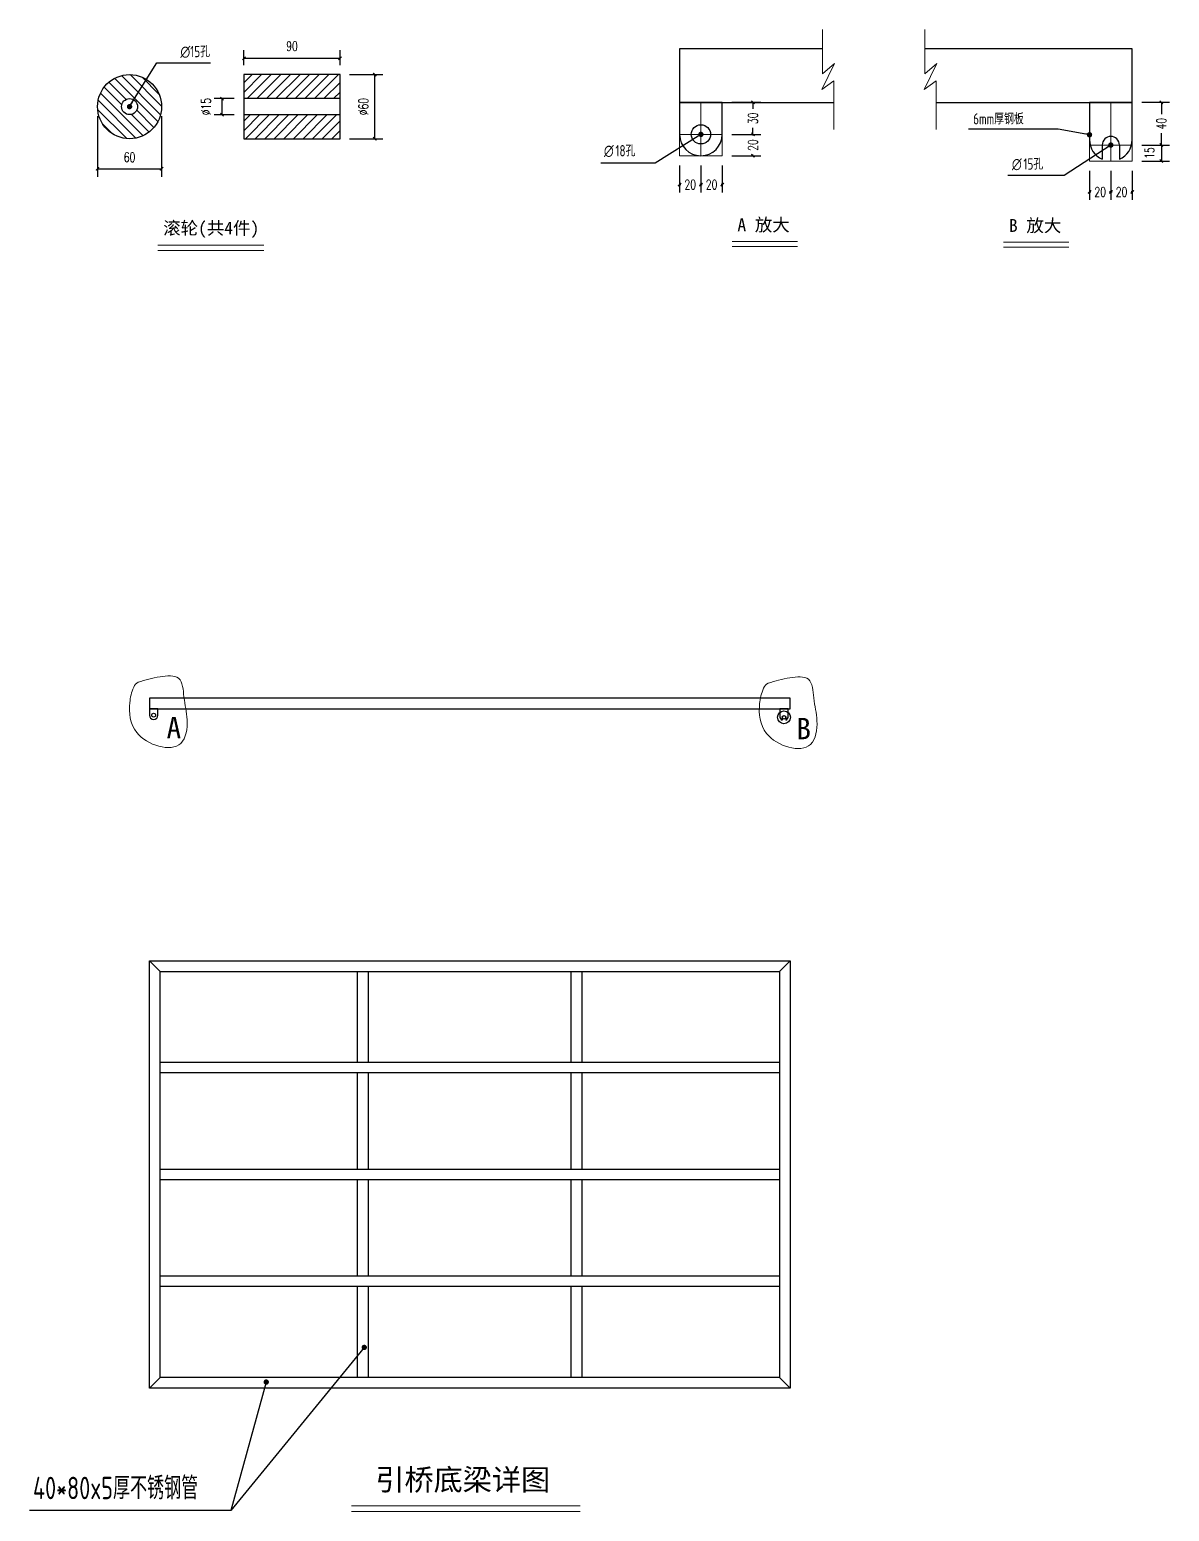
# Model space of a CAD drawing. Extents: x 28691 to 190833, y -3655 to 80068.
# Drawn here: x 83870 to 89207, y 39246 to 46182 of the extents above; entities that cross this region are included whole.
import ezdxf

# ---------------------------------------------------------------- set-up
doc = ezdxf.new("R2010")
doc.units = 0
doc.header["$LTSCALE"] = 10
doc.header["$MEASUREMENT"] = 0
doc.linetypes.add('CENTER', pattern=[50.8, 31.75, -6.35, 6.35, -6.35])
for name, color, linetype, lineweight in [('center', 252, 'CENTER', 5), ('Dim', 3, 'Continuous', 13), ('码头标注', 3, 'Continuous', 13)]:
    doc.layers.add(name, color=color, linetype=linetype, lineweight=lineweight)
doc.layers.add('PUB_DIM', color=3, linetype='Continuous')
doc.layers.add('PUB_TEXT', color=7, linetype='Continuous')
doc.styles.add('_TCH_DIM_T3', font='SIMPLEX', dxfattribs={"width": 0.705882, "bigfont": 'GBCBIG'})
doc.styles.add('HZ', font='ISOCP', dxfattribs={"width": 0.8, "bigfont": '0HZTXT'})
doc.styles.get("Standard").update_dxf_attribs({"font": 'gbenor.shx', "bigfont": 'gbcbig.shx'})
doc.styles.add('黑体', font='simhei.ttf', dxfattribs={"width": 0.8, "height": 25})
doc.dimstyles.new('_TCH_ARCH&&15', dxfattribs={"dimtxt": 44.625, "dimasz": 15, "dimexe": 37.5, "dimexo": 45, "dimgap": 18.9375, "dimtad": 1, "dimdec": 0, "dimzin": 0, "dimdsep": 46, "dimtxsty": '_TCH_DIM_T3', "dimblk": 'ARCHTICK', "dimcen": 0.09, "dimclrt": 7, "dimazin": 2, "dimtfac": 1, "dimtdec": 0, "dimtix": 1, "dimtmove": 2, "dimatfit": 3, "dimfxl": 1, "dimtolj": 1, "dimtzin": 0, "dimarcsym": 0})
doc.dimstyles.new('ISO-25', dxfattribs={"dimtxt": 2.5, "dimasz": 2.5, "dimexe": 1.25, "dimexo": 0.625, "dimtad": 1, "dimtxsty": 'Standard', "dimcen": 2.5, "dimadec": 0, "dimazin": 0, "dimtfac": 1, "dimtmove": 0, "dimatfit": 3, "dimfxl": 1, "dimarcsym": 0})

# ---------------------------------------------------------------- blocks, each defined once
blk = doc.blocks.new('_ArchTick')
at = {"color": 0, "linetype": 'ByBlock', "const_width": 0.4}
blk.add_lwpolyline([(-0.5, -0.5), (0.5, 0.5)], dxfattribs=at)
blk = doc.blocks.new('*D70')
at = {"layer": 'Defpoints', "color": 0, "transparency": 16777216}
for p in [(88833, 45566.7), (88933, 45566.7), (88933, 45422.2)]:
    blk.add_point(p, dxfattribs=at)
at = {"layer": 'PUB_DIM', "color": 0, "lineweight": -2, "transparency": 16777216}
for p, q in [((88833, 45521.7), (88833, 45384.7)), ((88933, 45521.7), (88933, 45384.7)), ((88833, 45422.2), (88838.6, 45422.2)), ((88933, 45422.2), (88927.4, 45422.2))]:
    blk.add_line(p, q, dxfattribs=at)
at = {"layer": 'PUB_DIM', "color": 0, "lineweight": -2, "transparency": 16777216, "xscale": 15, "yscale": 15, "zscale": 15, "rotation": 180}
blk.add_blockref('_ArchTick', (88833, 45422.2), dxfattribs=at)
at = {"layer": 'PUB_DIM', "color": 0, "lineweight": -2, "transparency": 16777216, "xscale": 15, "yscale": 15, "zscale": 15}
blk.add_blockref('_ArchTick', (88933, 45422.2), dxfattribs=at)
at = {"layer": 'PUB_DIM', "color": 7, "transparency": 16777216, "insert": (88883, 45422.2), "char_height": 44.62, "attachment_point": 5, "style": '_TCH_DIM_T3'}
blk.add_mtext('\\A1;20', dxfattribs=at)
blk = doc.blocks.new('*D69')
at = {"layer": 'Defpoints', "color": 0, "transparency": 16777216}
for p in [(88933, 45566.7), (89033, 45566.7), (89033, 45422.2)]:
    blk.add_point(p, dxfattribs=at)
at = {"layer": 'PUB_DIM', "color": 0, "lineweight": -2, "transparency": 16777216}
for p, q in [((88933, 45521.7), (88933, 45384.7)), ((89033, 45521.7), (89033, 45384.7)), ((88933, 45422.2), (88938.6, 45422.2)), ((89033, 45422.2), (89027.4, 45422.2))]:
    blk.add_line(p, q, dxfattribs=at)
at = {"layer": 'PUB_DIM', "color": 0, "lineweight": -2, "transparency": 16777216, "xscale": 15, "yscale": 15, "zscale": 15, "rotation": 180}
blk.add_blockref('_ArchTick', (88933, 45422.2), dxfattribs=at)
at = {"layer": 'PUB_DIM', "color": 0, "lineweight": -2, "transparency": 16777216, "xscale": 15, "yscale": 15, "zscale": 15}
blk.add_blockref('_ArchTick', (89033, 45422.2), dxfattribs=at)
at = {"layer": 'PUB_DIM', "color": 7, "transparency": 16777216, "insert": (88983, 45422.2), "char_height": 44.62, "attachment_point": 5, "style": '_TCH_DIM_T3'}
blk.add_mtext('\\A1;20', dxfattribs=at)
blk = doc.blocks.new('*D68')
at = {"layer": 'Defpoints', "color": 0, "transparency": 16777216}
for p in [(89033, 45841.7), (89033, 45641.7), (89169.5, 45641.7)]:
    blk.add_point(p, dxfattribs=at)
at = {"layer": 'PUB_DIM', "color": 0, "lineweight": -2, "transparency": 16777216}
for p, q in [((89078, 45841.7), (89207, 45841.7)), ((89169.5, 45841.7), (89169.5, 45786.1)), ((89078, 45641.7), (89207, 45641.7)), ((89169.5, 45641.7), (89169.5, 45697.2))]:
    blk.add_line(p, q, dxfattribs=at)
at = {"layer": 'PUB_DIM', "color": 0, "lineweight": -2, "transparency": 16777216, "xscale": 15, "yscale": 15, "zscale": 15}
for p, rotation in [((89169.5, 45841.7), 90), ((89169.5, 45641.7), 270)]:
    blk.add_blockref('_ArchTick', p, dxfattribs=dict(at, rotation=rotation))
at = {"layer": 'PUB_DIM', "color": 7, "transparency": 16777216, "insert": (89169.5, 45741.7), "char_height": 44.62, "attachment_point": 5, "rotation": 90, "style": '_TCH_DIM_T3'}
blk.add_mtext('\\A1;40', dxfattribs=at)
blk = doc.blocks.new('*D67')
at = {"layer": 'Defpoints', "color": 0, "transparency": 16777216}
for p in [(89033, 45641.7), (89033, 45566.7), (89169.5, 45566.7)]:
    blk.add_point(p, dxfattribs=at)
at = {"layer": 'PUB_DIM', "color": 0, "lineweight": -2, "transparency": 16777216}
for p, q in [((89078, 45641.7), (89207, 45641.7)), ((89169.5, 45641.7), (89169.5, 45566.7)), ((89078, 45566.7), (89207, 45566.7))]:
    blk.add_line(p, q, dxfattribs=at)
at = {"layer": 'PUB_DIM', "color": 0, "lineweight": -2, "transparency": 16777216, "xscale": 15, "yscale": 15, "zscale": 15}
for p, rotation in [((89169.5, 45641.7), 90), ((89169.5, 45566.7), 270)]:
    blk.add_blockref('_ArchTick', p, dxfattribs=dict(at, rotation=rotation))
at = {"layer": 'PUB_DIM', "color": 7, "transparency": 16777216, "insert": (89114.2, 45604.2), "char_height": 44.62, "attachment_point": 5, "rotation": 90, "style": '_TCH_DIM_T3'}
blk.add_mtext('\\A1;15', dxfattribs=at)
blk = doc.blocks.new('*D66')
at = {"layer": 'Defpoints', "color": 0, "transparency": 16777216}
for p in [(84188.3, 45821.4), (84488.3, 45821.4), (84488.3, 45530.6)]:
    blk.add_point(p, dxfattribs=at)
at = {"layer": 'PUB_DIM', "color": 0, "lineweight": -2, "transparency": 16777216}
for p, q in [((84188.3, 45776.4), (84188.3, 45493.1)), ((84488.3, 45776.4), (84488.3, 45493.1)), ((84188.3, 45530.6), (84488.3, 45530.6))]:
    blk.add_line(p, q, dxfattribs=at)
at = {"layer": 'PUB_DIM', "color": 0, "lineweight": -2, "transparency": 16777216, "xscale": 15, "yscale": 15, "zscale": 15, "rotation": 180}
blk.add_blockref('_ArchTick', (84188.3, 45530.6), dxfattribs=at)
at = {"layer": 'PUB_DIM', "color": 0, "lineweight": -2, "transparency": 16777216, "xscale": 15, "yscale": 15, "zscale": 15}
blk.add_blockref('_ArchTick', (84488.3, 45530.6), dxfattribs=at)
at = {"layer": 'PUB_DIM', "color": 7, "transparency": 16777216, "insert": (84338.3, 45584.6), "char_height": 44.62, "attachment_point": 5, "style": '_TCH_DIM_T3'}
blk.add_mtext('\\A1;60', dxfattribs=at)
blk = doc.blocks.new('*D65')
at = {"layer": 'Defpoints', "color": 0, "transparency": 16777216}
for p in [(84873.8, 46047.6), (84873.8, 45971.4), (85323.8, 45971.4)]:
    blk.add_point(p, dxfattribs=at)
at = {"layer": 'PUB_DIM', "color": 0, "lineweight": -2, "transparency": 16777216}
for p, q in [((84873.8, 46016.4), (84873.8, 46085.1)), ((85323.8, 46016.4), (85323.8, 46085.1)), ((85323.8, 46047.6), (84873.8, 46047.6))]:
    blk.add_line(p, q, dxfattribs=at)
at = {"layer": 'PUB_DIM', "color": 0, "lineweight": -2, "transparency": 16777216, "xscale": 15, "yscale": 15, "zscale": 15, "rotation": 180}
blk.add_blockref('_ArchTick', (84873.8, 46047.6), dxfattribs=at)
at = {"layer": 'PUB_DIM', "color": 0, "lineweight": -2, "transparency": 16777216, "xscale": 15, "yscale": 15, "zscale": 15}
blk.add_blockref('_ArchTick', (85323.8, 46047.6), dxfattribs=at)
at = {"layer": 'PUB_DIM', "color": 7, "transparency": 16777216, "insert": (85098.8, 46104.7), "char_height": 44.62, "attachment_point": 5, "style": '_TCH_DIM_T3'}
blk.add_mtext('\\A1;90', dxfattribs=at)
blk = doc.blocks.new('*D64')
at = {"layer": 'Defpoints', "color": 0, "transparency": 16777216}
for p in [(85323.8, 45971.4), (85486.4, 45971.4), (85323.8, 45671.4)]:
    blk.add_point(p, dxfattribs=at)
at = {"layer": 'PUB_DIM', "color": 0, "lineweight": -2, "transparency": 16777216}
for p, q in [((85368.8, 45971.4), (85523.9, 45971.4)), ((85486.4, 45671.4), (85486.4, 45971.4)), ((85368.8, 45671.4), (85523.9, 45671.4))]:
    blk.add_line(p, q, dxfattribs=at)
at = {"layer": 'PUB_DIM', "color": 0, "lineweight": -2, "transparency": 16777216, "xscale": 15, "yscale": 15, "zscale": 15}
for p, rotation in [((85486.4, 45971.4), 90), ((85486.4, 45671.4), 270)]:
    blk.add_blockref('_ArchTick', p, dxfattribs=dict(at, rotation=rotation))
at = {"layer": 'PUB_DIM', "color": 7, "transparency": 16777216, "insert": (85433.1, 45821.4), "char_height": 44.62, "attachment_point": 5, "rotation": 90, "style": '_TCH_DIM_T3'}
blk.add_mtext('\\A1;%%C60', dxfattribs=at)
blk = doc.blocks.new('*D63')
at = {"layer": 'Defpoints', "color": 0, "transparency": 16777216}
for p in [(84771.2, 45858.9), (84873.8, 45858.9), (84873.8, 45783.9)]:
    blk.add_point(p, dxfattribs=at)
at = {"layer": 'PUB_DIM', "color": 0, "lineweight": -2, "transparency": 16777216}
for p, q in [((84828.8, 45858.9), (84733.7, 45858.9)), ((84771.2, 45783.9), (84771.2, 45858.9)), ((84828.8, 45783.9), (84733.7, 45783.9))]:
    blk.add_line(p, q, dxfattribs=at)
at = {"layer": 'PUB_DIM', "color": 0, "lineweight": -2, "transparency": 16777216, "xscale": 15, "yscale": 15, "zscale": 15}
for p, rotation in [((84771.2, 45858.9), 90), ((84771.2, 45783.9), 270)]:
    blk.add_blockref('_ArchTick', p, dxfattribs=dict(at, rotation=rotation))
at = {"layer": 'PUB_DIM', "color": 7, "transparency": 16777216, "insert": (84696.3, 45821.4), "char_height": 44.62, "attachment_point": 5, "rotation": 90, "style": '_TCH_DIM_T3'}
blk.add_mtext('\\A1;%%C15', dxfattribs=at)
blk = doc.blocks.new('*D62')
at = {"layer": 'Defpoints', "color": 0, "transparency": 16777216}
for p in [(86913.6, 45591.7), (87013.6, 45591.7), (87013.6, 45456.7)]:
    blk.add_point(p, dxfattribs=at)
at = {"layer": 'PUB_DIM', "color": 0, "lineweight": -2, "transparency": 16777216}
for p, q in [((86913.6, 45546.7), (86913.6, 45419.2)), ((87013.6, 45546.7), (87013.6, 45419.2)), ((86913.6, 45456.7), (86919.2, 45456.7)), ((87013.6, 45456.7), (87008, 45456.7))]:
    blk.add_line(p, q, dxfattribs=at)
at = {"layer": 'PUB_DIM', "color": 0, "lineweight": -2, "transparency": 16777216, "xscale": 15, "yscale": 15, "zscale": 15, "rotation": 180}
blk.add_blockref('_ArchTick', (86913.6, 45456.7), dxfattribs=at)
at = {"layer": 'PUB_DIM', "color": 0, "lineweight": -2, "transparency": 16777216, "xscale": 15, "yscale": 15, "zscale": 15}
blk.add_blockref('_ArchTick', (87013.6, 45456.7), dxfattribs=at)
at = {"layer": 'PUB_DIM', "color": 7, "transparency": 16777216, "insert": (86963.6, 45456.7), "char_height": 44.62, "attachment_point": 5, "style": '_TCH_DIM_T3'}
blk.add_mtext('\\A1;20', dxfattribs=at)
blk = doc.blocks.new('*D61')
at = {"layer": 'Defpoints', "color": 0, "transparency": 16777216}
for p in [(87013.6, 45591.7), (87113.6, 45591.7), (87113.6, 45456.7)]:
    blk.add_point(p, dxfattribs=at)
at = {"layer": 'PUB_DIM', "color": 0, "lineweight": -2, "transparency": 16777216}
for p, q in [((87013.6, 45546.7), (87013.6, 45419.2)), ((87113.6, 45546.7), (87113.6, 45419.2)), ((87013.6, 45456.7), (87019.2, 45456.7)), ((87113.6, 45456.7), (87108, 45456.7))]:
    blk.add_line(p, q, dxfattribs=at)
at = {"layer": 'PUB_DIM', "color": 0, "lineweight": -2, "transparency": 16777216, "xscale": 15, "yscale": 15, "zscale": 15, "rotation": 180}
blk.add_blockref('_ArchTick', (87013.6, 45456.7), dxfattribs=at)
at = {"layer": 'PUB_DIM', "color": 0, "lineweight": -2, "transparency": 16777216, "xscale": 15, "yscale": 15, "zscale": 15}
blk.add_blockref('_ArchTick', (87113.6, 45456.7), dxfattribs=at)
at = {"layer": 'PUB_DIM', "color": 7, "transparency": 16777216, "insert": (87063.6, 45456.7), "char_height": 44.62, "attachment_point": 5, "style": '_TCH_DIM_T3'}
blk.add_mtext('\\A1;20', dxfattribs=at)
blk = doc.blocks.new('*D60')
at = {"layer": 'Defpoints', "color": 0, "transparency": 16777216}
for p in [(87113.6, 45841.7), (87113.6, 45691.7), (87257.2, 45691.7)]:
    blk.add_point(p, dxfattribs=at)
at = {"layer": 'PUB_DIM', "color": 0, "lineweight": -2, "transparency": 16777216}
for p, q in [((87158.6, 45841.7), (87294.7, 45841.7)), ((87257.2, 45841.7), (87257.2, 45811.1)), ((87257.2, 45691.7), (87257.2, 45722.2)), ((87158.6, 45691.7), (87294.7, 45691.7))]:
    blk.add_line(p, q, dxfattribs=at)
at = {"layer": 'PUB_DIM', "color": 0, "lineweight": -2, "transparency": 16777216, "xscale": 15, "yscale": 15, "zscale": 15}
for p, rotation in [((87257.2, 45841.7), 90), ((87257.2, 45691.7), 270)]:
    blk.add_blockref('_ArchTick', p, dxfattribs=dict(at, rotation=rotation))
at = {"layer": 'PUB_DIM', "color": 7, "transparency": 16777216, "insert": (87257.2, 45766.7), "char_height": 44.62, "attachment_point": 5, "rotation": 90, "style": '_TCH_DIM_T3'}
blk.add_mtext('\\A1;30', dxfattribs=at)
blk = doc.blocks.new('*D59')
at = {"layer": 'Defpoints', "color": 0, "transparency": 16777216}
for p in [(87113.6, 45691.7), (87113.6, 45591.7), (87257.2, 45591.7)]:
    blk.add_point(p, dxfattribs=at)
at = {"layer": 'PUB_DIM', "color": 0, "lineweight": -2, "transparency": 16777216}
for p, q in [((87158.6, 45691.7), (87294.7, 45691.7)), ((87257.2, 45691.7), (87257.2, 45686.1)), ((87158.6, 45591.7), (87294.7, 45591.7)), ((87257.2, 45591.7), (87257.2, 45597.2))]:
    blk.add_line(p, q, dxfattribs=at)
at = {"layer": 'PUB_DIM', "color": 0, "lineweight": -2, "transparency": 16777216, "xscale": 15, "yscale": 15, "zscale": 15}
for p, rotation in [((87257.2, 45691.7), 90), ((87257.2, 45591.7), 270)]:
    blk.add_blockref('_ArchTick', p, dxfattribs=dict(at, rotation=rotation))
at = {"layer": 'PUB_DIM', "color": 7, "transparency": 16777216, "insert": (87257.2, 45641.7), "char_height": 44.62, "attachment_point": 5, "rotation": 90, "style": '_TCH_DIM_T3'}
blk.add_mtext('\\A1;20', dxfattribs=at)

msp = doc.modelspace()

# ---------------------------------------------------------------- hatches: boundary and pattern name
at = {"lineweight": 5}
h = msp.add_hatch(dxfattribs=at)
h.set_pattern_fill('ANSI31', color=252, scale=10, angle=90, style=0)
h.set_pattern_definition([(135, (88458.115, 35881.856), (-22.45064, -22.45064), [])])
h.paths.add_polyline_path([(84188.272, 45821.445, 1), (84488.272, 45821.445, 1)])
h.paths.add_polyline_path([(84375.772, 45821.445, 1), (84300.772, 45821.445, 1)], flags=16)
h = msp.add_hatch(dxfattribs=at)
h.set_pattern_fill('ANSI31', color=252, scale=10, angle=180, style=0)
h.set_pattern_definition([(225, (104843.64, 54588.04), (22.45064, -22.45064), [])])
h.paths.add_polyline_path([(84873.773, 45783.945), (84873.773, 45671.445), (85323.773, 45671.445), (85323.773, 45783.945)])
h.paths.add_polyline_path([(84873.773, 45971.445), (84873.773, 45858.945), (85323.773, 45858.945), (85323.773, 45971.445)])

# ---------------------------------------------------------------- linework, layer by layer
at = {"color": 1}
for p, q in [((88892.742, 45641.654), (88892.742, 45575.112)), ((88973.242, 45641.654), (88973.242, 45575.112)), ((87394.491, 42963.001), (87394.491, 42949.692)), ((87410.591, 42963.001), (87410.591, 42949.692))]:
    msp.add_line(p, q, dxfattribs=at)
for p, q in [((84481.171, 41773.331), (84431.171, 41823.331)), ((87381.171, 41773.331), (87431.171, 41823.331)), ((84481.171, 39873.331), (84431.171, 39823.331)), ((87381.171, 39873.331), (87431.171, 39823.331))]:
    msp.add_line(p, q)
for points in [[(87582.324, 46091.654), (86913.608, 46091.654), (86913.608, 45841.654), (87635.829, 45841.654)], [(88115.457, 45841.654), (89032.992, 45841.654), (89032.992, 46091.654), (88061.952, 46091.654)], [(85406.171, 41348.331), (85406.171, 41773.331), (85456.171, 41773.331), (85456.171, 41348.331)], [(86406.171, 41348.331), (86406.171, 41773.331), (86456.171, 41773.331), (86456.171, 41348.331)], [(85406.171, 40848.331), (85406.171, 41298.331)], [(85456.171, 41298.331), (85456.171, 40848.331)], [(86406.171, 40848.331), (86406.171, 41298.331)], [(86456.171, 41298.331), (86456.171, 40848.331)], [(85406.171, 40348.331), (85406.171, 40798.331)], [(85456.171, 40798.331), (85456.171, 40348.331)], [(86406.171, 40348.331), (86406.171, 40798.331)], [(86456.171, 40798.331), (86456.171, 40348.331)], [(85406.171, 39873.331), (85406.171, 40298.331)], [(85456.171, 40298.331), (85456.171, 39873.331)], [(86406.171, 39873.331), (86406.171, 40298.331)], [(86456.171, 40298.331), (86456.171, 39873.331)]]:
    msp.add_lwpolyline(points)
for points in [[(85323.773, 45971.445), (84873.773, 45971.445), (84873.773, 45671.445), (85323.773, 45671.445)], [(85323.773, 45858.945), (84873.773, 45858.945), (84873.773, 45783.945), (85323.773, 45783.945)], [(84431.171, 43003.001), (87431.171, 43003.001), (87431.171, 43053.001), (84431.171, 43053.001)], [(84431.171, 41823.331), (87431.171, 41823.331), (87431.171, 39823.331), (84431.171, 39823.331)], [(84481.171, 41773.331), (87381.171, 41773.331), (87381.171, 39873.331), (84481.171, 39873.331)], [(84481.171, 41348.331), (87381.171, 41348.331), (87381.171, 41298.331), (84481.171, 41298.331)], [(84481.171, 40848.331), (87381.171, 40848.331), (87381.171, 40798.331), (84481.171, 40798.331)], [(84481.171, 40348.331), (87381.171, 40348.331), (87381.171, 40298.331), (84481.171, 40298.331)]]:
    msp.add_lwpolyline(points, close=True)
at = {"color": 5}
for points in [[(87113.608, 45691.654), (87113.608, 45841.654), (86913.608, 45841.654), (86913.608, 45691.654, 0.41421356), (87013.608, 45591.654), (87013.608, 45591.654, 0.41421356)], [(84471.171, 42973.001), (84471.171, 43003.001), (84431.171, 43003.001), (84431.171, 42973.001, 0.41421356), (84451.171, 42953.001), (84451.171, 42953.001, 0.41421356)]]:
    msp.add_lwpolyline(points, format="xyb", close=True, dxfattribs=at)
at = {"color": 1}
for points in [[(88973.242, 45575.112, 0.29747376), (89032.992, 45666.654), (89032.992, 45841.654), (88832.992, 45841.654), (88832.992, 45666.654, 0.29747376), (88892.742, 45575.112, 0.29747376)], [(87410.591, 42949.692, 0.29747376), (87422.541, 42968.001), (87422.541, 43003.001), (87382.541, 43003.001), (87382.541, 42968.001, 0.29747376), (87394.491, 42949.692, 0.29747376)]]:
    msp.add_lwpolyline(points, format="xyb", dxfattribs=at)
for centre, radius in [((84338.272, 45821.445), 150), ((84338.272, 45821.445), 37.5), ((87402.541, 42963.001), 30)]:
    msp.add_circle(centre, radius)
at = {"color": 5}
for centre, radius in [((87013.608, 45691.654), 45), ((84451.171, 42973.001), 9)]:
    msp.add_circle(centre, radius, dxfattribs=at)
at = {"color": 1}
msp.add_circle((87402.541, 42963.001), 8.05, dxfattribs=at)
msp.add_arc((88932.992, 45641.654), 40.25, 0, 180, dxfattribs=at)
at = {"layer": 'center', "ltscale": 2}
for p, q in [((87013.608, 45841.654), (87013.608, 45591.654)), ((88832.992, 45566.654), (88832.992, 45841.654)), ((88932.992, 45566.654), (88932.992, 45841.654)), ((89032.992, 45566.654), (89032.992, 45841.654)), ((86913.608, 45691.654), (86913.608, 45591.654)), ((87113.608, 45691.654), (86913.608, 45691.654)), ((87113.608, 45691.654), (87113.608, 45591.654)), ((88832.992, 45641.654), (89032.992, 45641.654)), ((87113.608, 45591.654), (86913.608, 45591.654)), ((88832.992, 45566.654), (89032.992, 45566.654))]:
    msp.add_line(p, q, dxfattribs=at)
at = {"layer": 'Dim', "color": 7}
for p, q in [((84470.392, 45172.51), (84967.353, 45172.51)), ((87159.32, 45190.151), (87465.476, 45190.151)), ((87159.32, 45166.219), (87465.476, 45166.219)), ((88430.535, 45186.956), (88736.692, 45186.956)), ((88430.535, 45163.024), (88736.692, 45163.024)), ((84470.392, 45148.578), (84967.353, 45148.578))]:
    msp.add_line(p, q, dxfattribs=at)
at = {"layer": 'Dim'}
for points in [[(87582.324, 46181.96), (87582.324, 45975.33), (87638.722, 46023.014), (87579.432, 45901.637), (87635.829, 45942.096), (87635.829, 45713.792)], [(88061.952, 46181.96), (88061.952, 45975.33), (88118.35, 46023.014), (88059.06, 45901.637), (88115.457, 45942.096), (88115.457, 45713.792)]]:
    msp.add_lwpolyline(points, dxfattribs=at)
at = {"layer": 'Dim', "start_tangent": (0.94980526, 0.31284176), "end_tangent": (0.94980526, 0.31284176)}
for points in [[(84379.078, 43127.176), (84481.624, 43152.793), (84567.857, 43145.806), (84592.99, 43058.148), (84607.962, 42950.937), (84578.019, 42841.233), (84372.086, 42891.969), (84339.458, 43031.696), (84358.102, 43103.888), (84379.078, 43127.176)], [(87328.057, 43122.479), (87430.604, 43148.095), (87516.836, 43141.109), (87541.969, 43053.451), (87556.941, 42946.24), (87526.998, 42836.535), (87321.065, 42887.271), (87288.437, 43026.999), (87307.082, 43099.191), (87328.057, 43122.479)]]:
    msp.add_spline(points, degree=3, dxfattribs=at)
at = {"layer": '码头标注', "color": 7}
for points in [[(85377.482, 39271.932), (86448.081, 39271.932)], [(85377.482, 39246.19), (86448.081, 39246.19)]]:
    msp.add_lwpolyline(points, dxfattribs=at)

# ---------------------------------------------------------------- texts
at = {"layer": 'Dim', "color": 7, "char_height": 60, "width": 2788.14123, "attachment_point": 1}
for s, insert in [('{\\fSimSun|b0|i0|c134|p2;滚轮(共4件)}', (84495.57, 45283.175)), ('{\\fSimSun|b0|i0|c134|p2;A 放大}', (87184.497, 45298.515)), ('{\\fSimSun|b0|i0|c134|p2;B 放大}', (88455.713, 45295.32))]:
    msp.add_mtext(s, dxfattribs=dict(at, insert=insert))
at = {"layer": 'Dim', "char_height": 100, "width": 4361.36302, "attachment_point": 1}
for s, insert in [('{\\fSimSun|b0|i0|c134|p2;A}', (84511.74, 42964.848)), ('{\\fSimSun|b0|i0|c134|p2;B}', (87460.719, 42960.15))]:
    msp.add_mtext(s, dxfattribs=dict(at, insert=insert))
at = {"layer": 'PUB_TEXT', "style": 'HZ', "width": 0.8}
for s, height, p in [('∅15孔', 52.5, (84576.492, 46052.869)), ('6mm厚钢板', 52.5, (88288.44, 45738.321)), ('∅', 52.5, (86559.359, 45588.904)), ('18孔', 52.5, (86613.359, 45588.904)), ('∅', 52.5, (88469.743, 45526.827)), ('15孔', 52.5, (88523.743, 45526.827)), ('40*80x5厚不锈钢管', 105, (83886.021, 39303.086))]:
    msp.add_text(s, height=height, dxfattribs=at).set_placement(p)
at = {"layer": '码头标注', "color": 7, "insert": (85489.069, 39444.478), "char_height": 100, "width": 3602.49254, "attachment_point": 1, "style": '黑体'}
msp.add_mtext('{\\fSimSun|b0|i0|c134|p2;\\W1;引桥底梁详图}', dxfattribs=at)

# ---------------------------------------------------------------- dimensions: what is measured, and where the dimension line sits
at = {"layer": 'PUB_DIM'}
for base, p1, p2, angle, text, picture, middle in [((84873.773, 46047.619), (85323.773, 45971.445), (84873.773, 45971.445), 180, '90', '*D65', (85098.773, 46104.714)), ((85486.387, 45971.445), (85323.773, 45671.445), (85323.773, 45971.445), 270, '%%C60', '*D64', (85433.128, 45821.445)), ((84771.194, 45858.945), (84873.773, 45783.945), (84873.773, 45858.945), 270, '%%C15', '*D63', (84696.325, 45821.445)), ((87257.209, 45691.654), (87113.608, 45841.654), (87113.608, 45691.654), 270, '30', '*D60', (87257.209, 45766.654)), ((89169.48, 45641.654), (89032.992, 45841.654), (89032.992, 45641.654), 90, '40', '*D68', (89169.48, 45741.654)), ((87257.209, 45591.654), (87113.608, 45691.654), (87113.608, 45591.654), 270, '20', '*D59', (87257.209, 45641.654)), ((89169.48, 45566.654), (89032.992, 45641.654), (89032.992, 45566.654), 90, '15', '*D67', (89114.178, 45604.154))]:
    dim = msp.add_linear_dim(base=base, p1=p1, p2=p2, angle=angle, text=text, dimstyle='_TCH_ARCH&&15', dxfattribs=at)
    dim.commit()
    dim.dimension.update_dxf_attribs({"geometry": picture, "text_midpoint": middle, "dimtype": 128})
for base, p1, p2, text, picture, middle in [((84488.272, 45530.588), (84188.272, 45821.445), (84488.272, 45821.445), '60', '*D66', (84338.272, 45584.627)), ((87013.608, 45456.652), (86913.608, 45591.654), (87013.608, 45591.654), '20', '*D62', (86963.608, 45456.652)), ((87113.608, 45456.652), (87013.608, 45591.654), (87113.608, 45591.654), '20', '*D61', (87063.608, 45456.652)), ((88932.992, 45422.163), (88832.992, 45566.654), (88932.992, 45566.654), '20', '*D70', (88882.992, 45422.163)), ((89032.992, 45422.163), (88932.992, 45566.654), (89032.992, 45566.654), '20', '*D69', (88982.992, 45422.163))]:
    dim = msp.add_linear_dim(base=base, p1=p1, p2=p2, text=text, dimstyle='_TCH_ARCH&&15', dxfattribs=at)
    dim.commit()
    dim.dimension.update_dxf_attribs({"geometry": picture, "text_midpoint": middle, "dimtype": 128})

# ---------------------------------------------------------------- leaders
at = {"layer": 'Dim'}
for points in [[(84338.272, 45821.445), (84466.381, 46026.456), (84717.274, 46026.456)], [(88832.992, 45689.81), (88686.928, 45716.541), (88266.137, 45716.541)], [(87013.608, 45691.654), (86798.893, 45556.954), (86544.954, 45556.954)], [(88932.992, 45641.654), (88714.184, 45499.831), (88450.008, 45499.831)], [(85437.282, 40013.724), (84812.226, 39250.423), (83870.39, 39250.423)], [(84978.252, 39851.492), (84812.226, 39250.423), (83870.39, 39250.423)]]:
    msp.add_leader(points, dimstyle='ISO-25', override={"dimtxt": 70, "dimasz": 25, "dimexe": 8, "dimexo": 50, "dimgap": 25, "dimldrblk": 'Dot'}, dxfattribs=at)

doc.saveas('drawing.dxf')
